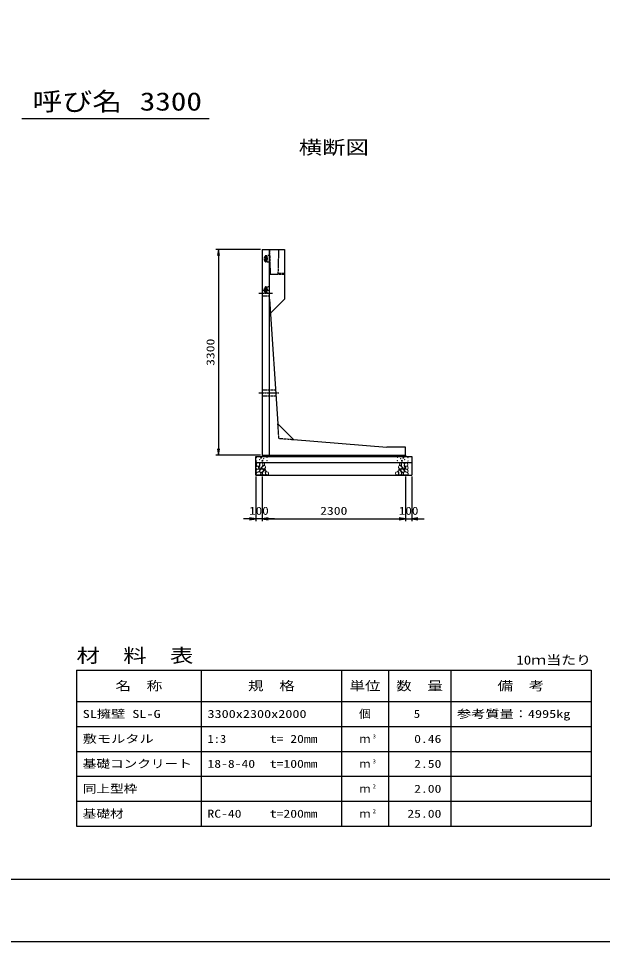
# Model space of a CAD drawing. Units: millimetres at full size. Extents: x 0 to 42050, y 0 to 29700.
# Drawn here: x 23695 to 33059, y 0 to 14803 of the extents above; entities that cross this region are included whole.
import ezdxf
from ezdxf.enums import TextEntityAlignment as Align

# ---------------------------------------------------------------- set-up
doc = ezdxf.new("R2010")
doc.units = ezdxf.units.MM
doc.linetypes.add('CHAIN', pattern=[18.5, 12, -1.5, 3.5, -1.5])
doc.linetypes.add('DASHED_SPACED', pattern=[12, 6, -6])
for name, color, linetype, lineweight in [('D-BMK', 2, 'DASHED_SPACED', 25), ('D-DCR-HCHn', 4, 'Continuous', 9), ('D-MTR-FRAM', 7, 'Continuous', 25), ('D-MTR-LINE', 7, 'Continuous', 25), ('D-STR-DIM', 7, 'Continuous', 25), ('D-STR-STRn', 1, 'Continuous', 25), ('D-TTL', 2, 'Continuous', 25), ('D-TTL-TXT', 7, 'Continuous', 25)]:
    doc.layers.add(name, color=color, linetype=linetype, lineweight=lineweight)
doc.layers.add('D-MTR', color=7, linetype='Continuous')
doc.layers.add('D-MTR-TXT', color=7, linetype='Continuous')
doc.styles.add('ＭＳ ゴシック', font='')
doc.styles.get('ＭＳ ゴシック').set_extended_font_data('MS Gothic')

# ---------------------------------------------------------------- blocks, each defined once
blk = doc.blocks.new('30KN')
at = {"color": 1, "linetype": 'DASHED_SPACED', "lineweight": 25}
for p, q in [((-85, 19.095), (-85, -19.095)), ((-58, 31.14), (-76.155, 29.028)), ((-68, 47.5), (-68, 45.66)), ((-65.5, 41.33), (-60.5, 38.443)), ((-54, 46), (-62.257, 46)), ((-40.306, 45.707), (-41.691, 35.314)), ((0, 53), (-37.704, 48.287)), ((0, -53), (0, 53)), ((-76.155, -29.028), (-58, -31.14)), ((-68, -47.5), (-68, -45.66)), ((-65.5, -41.33), (-60.5, -38.443)), ((-54, -46), (-62.257, -46)), ((-41.691, -35.314), (-40.306, -45.707)), ((-37.704, -48.287), (0, -53))]:
    blk.add_line(p, q, dxfattribs=at)
at = {"color": 1, "linetype": 'Continuous', "lineweight": 25}
for p, q in [((-58, 42), (-58, 21.448)), ((-46, 46), (-54, 46)), ((-42, 42), (-42, 21.448)), ((-58, -42), (-58, -21.448)), ((-46, -46), (-54, -46)), ((-42, -42), (-42, -21.448))]:
    blk.add_line(p, q, dxfattribs=at)
blk.add_circle((-50, 0), 13, dxfattribs=at)
at = {"color": 1, "linetype": 'DASHED_SPACED', "lineweight": 25}
for centre, radius, start, end in [((-75, 19.095), 10, 96.63251, 180), ((-66.5, 47.5), 1.5, 19.47123, 180), ((-63, 45.66), 5, 180, 240), ((-62.257, 49), 3, 199.47122, 270), ((-63, 34.113), 5, 0, 60), ((-37.332, 45.31), 3, 97.12502, 172.40536), ((-75, -19.095), 10, 180, 263.36749), ((-63, -45.66), 5, 120, 180), ((-66.5, -47.5), 1.5, 180, 340.57225), ((-62.257, -49), 3, 90, 160.55052), ((-63, -34.113), 5, 300, 0), ((-37.332, -45.31), 3, 187.59464, 262.87498)]:
    blk.add_arc(centre, radius, start, end, dxfattribs=at)
at = {"color": 1, "linetype": 'Continuous', "lineweight": 25}
for centre, radius, start, end in [((-50, 0), 18, 129.95842, 230.0969), ((-68, 21.448), 10, 310.0894, 0), ((-54, 42), 4, 90, 180), ((-46, 42), 4, 0, 90), ((-44.665, 35.71), 3, 332.67182, 352.40536), ((-32, 21.448), 10, 180, 229.9948), ((-50, 0), 18, 310.0052, 50.12245), ((-68, -21.448), 10, 0, 49.9948), ((-54, -42), 4, 180, 270), ((-46, -42), 4, 270, 0), ((-32, -21.448), 10, 130.0052, 180), ((-44.665, -35.71), 3, 7.59464, 27.32818)]:
    blk.add_arc(centre, radius, start, end, dxfattribs=at)
blk = doc.blocks.new('open_arrow')
at = {"color": 0, "linetype": 'Continuous', "lineweight": -2}
blk.add_lwpolyline([(7.5, 1.25), (0, 0), (7.5, -1.25)], dxfattribs=at)

msp = doc.modelspace()

# ---------------------------------------------------------------- linework, layer by layer
at = {"layer": 'D-BMK', "linetype": 'CHAIN'}
for p, q in [((27550, 10400), (27770, 10400)), ((27550, 8800), (27870.897, 8800))]:
    msp.add_line(p, q, dxfattribs=at)
at = {"layer": 'D-BMK'}
for q in [(27854.46, 8301.026), (28104.46, 8051.026)]:
    msp.add_line((27870, 8070), q, dxfattribs=at)
at = {"layer": 'D-DCR-HCHn'}
for points in [[(27507.281, 7613.808), (27500.346, 7593.005), (27509.592, 7579.136), (27532.707, 7576.824), (27548.488, 7583.599), (27541.952, 7599.939), (27546.575, 7609.185), (27537.33, 7618.431), (27523.461, 7623.053)], [(27551.155, 7537.009), (27568.277, 7562.692), (27566.137, 7569.112), (27542.594, 7575.533), (27521.192, 7573.393), (27506.21, 7560.551), (27504.07, 7545.57), (27506.21, 7530.588), (27523.332, 7526.308)], [(27551.198, 7671.594), (27530.395, 7676.217), (27511.904, 7666.971), (27509.592, 7646.168), (27514.215, 7629.988), (27537.33, 7623.053), (27553.51, 7623.053), (27560.444, 7634.611), (27560.444, 7660.037)], [(27569.69, 7673.906), (27562.756, 7653.102), (27565.067, 7629.988), (27548.887, 7604.562), (27569.69, 7593.005), (27592.805, 7604.562), (27606.673, 7623.053), (27611.296, 7653.102), (27606.673, 7669.283), (27592.805, 7676.217)], [(27574.313, 7593.005), (27562.756, 7583.759), (27567.379, 7576.824), (27583.559, 7576.824), (27590.493, 7579.136), (27595.116, 7588.382), (27588.182, 7595.316)], [(27611.082, 7537.009), (27621.783, 7562.692), (27613.222, 7573.393), (27587.539, 7573.393), (27576.838, 7569.112), (27566.137, 7554.131), (27566.137, 7541.289), (27576.838, 7524.167), (27589.679, 7522.027)], [(27608.985, 7618.431), (27597.427, 7590.693), (27606.673, 7579.136), (27634.411, 7579.136), (27645.968, 7583.759), (27657.525, 7599.939), (27657.525, 7613.808), (27645.968, 7632.299), (27632.099, 7634.611)], [(27647.466, 7485.643), (27653.886, 7504.905), (27651.746, 7526.308), (27666.728, 7549.85), (27647.466, 7560.551), (27626.063, 7549.85), (27613.222, 7532.728), (27608.941, 7504.905), (27613.222, 7489.924), (27626.063, 7483.503)], [(27613.608, 7669.283), (27613.608, 7641.545), (27625.165, 7634.611), (27636.722, 7641.545), (27639.034, 7657.725), (27636.722, 7671.594), (27620.542, 7676.217)], [(27643.185, 7560.551), (27653.886, 7569.112), (27649.606, 7575.533), (27634.624, 7575.533), (27628.204, 7573.393), (27623.923, 7564.832), (27630.344, 7558.411)], [(29797.534, 7485.643), (29791.114, 7504.905), (29793.254, 7526.308), (29778.272, 7549.85), (29797.534, 7560.551), (29818.937, 7549.85), (29831.778, 7532.728), (29836.059, 7504.905), (29831.778, 7489.924), (29818.937, 7483.503)], [(29836.015, 7618.431), (29847.573, 7590.693), (29838.327, 7579.136), (29810.589, 7579.136), (29799.032, 7583.759), (29787.475, 7599.939), (29787.475, 7613.808), (29799.032, 7632.299), (29812.901, 7634.611)], [(29801.815, 7560.551), (29791.114, 7569.112), (29795.394, 7575.533), (29810.376, 7575.533), (29816.796, 7573.393), (29821.077, 7564.832), (29814.656, 7558.411)], [(29831.392, 7669.283), (29831.392, 7641.545), (29819.835, 7634.611), (29808.278, 7641.545), (29805.966, 7657.725), (29808.278, 7671.594), (29824.458, 7676.217)], [(29833.918, 7537.009), (29823.217, 7562.692), (29831.778, 7573.393), (29857.461, 7573.393), (29868.162, 7569.112), (29878.863, 7554.131), (29878.863, 7541.289), (29868.162, 7524.167), (29855.321, 7522.027)], [(29875.31, 7673.906), (29882.244, 7653.102), (29879.933, 7629.988), (29896.113, 7604.562), (29875.31, 7593.005), (29852.195, 7604.562), (29838.327, 7623.053), (29833.704, 7653.102), (29838.327, 7669.283), (29852.195, 7676.217)], [(29870.687, 7593.005), (29882.244, 7583.759), (29877.621, 7576.824), (29861.441, 7576.824), (29854.507, 7579.136), (29849.884, 7588.382), (29856.818, 7595.316)], [(29893.845, 7537.009), (29876.723, 7562.692), (29878.863, 7569.112), (29902.406, 7575.533), (29923.808, 7573.393), (29938.79, 7560.551), (29940.93, 7545.57), (29938.79, 7530.588), (29921.668, 7526.308)], [(29893.802, 7671.594), (29914.605, 7676.217), (29933.096, 7666.971), (29935.408, 7646.168), (29930.785, 7629.988), (29907.67, 7623.053), (29891.49, 7623.053), (29884.556, 7634.611), (29884.556, 7660.037)], [(29937.719, 7613.808), (29944.654, 7593.005), (29935.408, 7579.136), (29912.293, 7576.824), (29896.512, 7583.599), (29903.048, 7599.939), (29898.425, 7609.185), (29907.67, 7618.431), (29921.539, 7623.053)], [(27559.716, 7483.503), (27574.698, 7489.924), (27578.978, 7511.326), (27570.417, 7526.308), (27555.435, 7530.588), (27536.173, 7528.448), (27514.771, 7519.887), (27504.07, 7507.045), (27504.07, 7492.064), (27510.49, 7483.503), (27536.173, 7485.643)], [(27606.801, 7489.924), (27606.801, 7515.606), (27596.1, 7522.027), (27585.399, 7515.606), (27583.259, 7500.625), (27585.399, 7487.783), (27600.381, 7483.503)], [(27664.588, 7487.783), (27683.85, 7483.503), (27700.972, 7492.064), (27703.112, 7511.326), (27698.831, 7526.308), (27677.429, 7532.728), (27662.447, 7532.728), (27656.027, 7522.027), (27656.027, 7498.484)], [(29780.412, 7487.783), (29761.15, 7483.503), (29744.028, 7492.064), (29741.888, 7511.326), (29746.169, 7526.308), (29767.571, 7532.728), (29782.553, 7532.728), (29788.973, 7522.027), (29788.973, 7498.484)], [(29838.199, 7489.924), (29838.199, 7515.606), (29848.9, 7522.027), (29859.601, 7515.606), (29861.741, 7500.625), (29859.601, 7487.783), (29844.619, 7483.503)], [(29885.284, 7483.503), (29870.302, 7489.924), (29866.022, 7511.326), (29874.583, 7526.308), (29889.565, 7530.588), (29908.827, 7528.448), (29930.229, 7519.887), (29940.93, 7507.045), (29940.93, 7492.064), (29934.51, 7483.503), (29908.827, 7485.643)]]:
    msp.add_lwpolyline(points, close=True, dxfattribs=at)
for centre, radius in [((27510.727, 7757.43), 3), ((27511.869, 7703.919), 3), ((27562.292, 7725.761), 3), ((27583.336, 7757.43), 7.5), ((27606.664, 7709.97), 7.5), ((27627.708, 7741.639), 3), ((27678.131, 7763.481), 3), ((27679.273, 7709.97), 3), ((29770.727, 7709.97), 3), ((29771.869, 7763.481), 3), ((29822.292, 7741.639), 3), ((29843.336, 7709.97), 7.5), ((29866.664, 7757.43), 7.5), ((29887.708, 7725.761), 3), ((29938.131, 7703.919), 3), ((29939.273, 7757.43), 3)]:
    msp.add_circle(centre, radius, dxfattribs=at)
at = {"layer": 'D-MTR-FRAM'}
for p, q in [((24625, 4350), (32875, 4350)), ((24625, 4350), (24625, 1850)), ((32875, 4350), (32875, 1850)), ((24625, 1850), (32875, 1850))]:
    msp.add_line(p, q, dxfattribs=at)
at = {"layer": 'D-MTR-LINE'}
for p, q in [((26625, 4350), (26625, 1850)), ((28875, 4350), (28875, 1850)), ((29625, 4350), (29625, 1850)), ((30625, 4350), (30625, 1850)), ((24625, 3850), (32875, 3850)), ((24625, 3450), (32875, 3450)), ((24625, 3050), (32875, 3050)), ((24625, 2650), (32875, 2650)), ((24625, 2250), (32875, 2250))]:
    msp.add_line(p, q, dxfattribs=at)
at = {"layer": 'D-STR-DIM'}
for p, q in [((27575, 11100), (26860, 11100)), ((26900, 11100), (26900, 7800)), ((27575, 7800), (26860, 7800)), ((27500, 7455), (27500, 6740)), ((27600, 7455), (27600, 6740)), ((27600, 7455), (27600, 6740)), ((29900, 7455), (29900, 6740)), ((29900, 7455), (29900, 6740)), ((30000, 7455), (30000, 6740)), ((27800, 6780), (27300, 6780)), ((27600, 6780), (29900, 6780)), ((29700, 6780), (30200, 6780))]:
    msp.add_line(p, q, dxfattribs=at)
at = {"layer": 'D-STR-STRn'}
for p, q in [((27600, 11100), (27600, 7800)), ((27600, 11100), (27960, 11100)), ((27720, 7800), (27720, 11100)), ((27960, 11100), (27960, 10300)), ((27720, 10300), (27854.46, 8301.026)), ((27960, 10300), (27735.126, 10075.126)), ((28104.46, 8051.026), (27854.46, 8301.026)), ((28104.46, 8051.026), (29600, 7930)), ((29900, 7930), (29600, 7930)), ((29900, 7800), (29900, 7930)), ((27500, 7480), (27500, 7780)), ((27500, 7780), (30000, 7780)), ((27600, 7800), (29816, 7800)), ((27600, 7800), (27600, 7780)), ((27600, 7800), (29900, 7800)), ((27600, 7800), (29900, 7800)), ((29900, 7800), (29900, 7780)), ((30000, 7780), (30000, 7480)), ((27500, 7680), (30000, 7680)), ((27500, 7480), (30000, 7480))]:
    msp.add_line(p, q, dxfattribs=at)
at = {"layer": 'D-STR-STRn', "linetype": 'DASHED_SPACED'}
for p, q in [((27720, 11100), (27730, 10700)), ((27860, 10700), (27870, 11100)), ((27730, 10700), (27860, 10700)), ((27860, 10700), (27960, 10700)), ((27860.5, 10720), (27960, 10720)), ((27600, 10446.875), (27720, 10446.875)), ((27600, 10353.125), (27720, 10353.125)), ((27600, 8846.875), (27817.744, 8846.875)), ((27600, 8753.125), (27824.05, 8753.125))]:
    msp.add_line(p, q, dxfattribs=at)
at = {"layer": 'D-TTL'}
for points in [[(0, 0), (42050, 0), (42050, 29700), (0, 29700)], [(1000, 1000), (41050, 1000), (41050, 28700), (1000, 28700)]]:
    msp.add_lwpolyline(points, close=True, dxfattribs=at)
at = {"layer": 'D-TTL-TXT'}
msp.add_line((23750, 13200), (26750, 13200), dxfattribs=at)

# ---------------------------------------------------------------- block references
at = {"layer": 'D-STR-DIM', "xscale": 13.3, "yscale": 13.3}
for p, rotation in [((26900, 11100), 270), ((26900, 7800), 90), ((27500, 6780), 180), ((29900, 6780), 180), ((29900, 6780), 180)]:
    msp.add_blockref('open_arrow', p, dxfattribs=dict(at, rotation=rotation))
for p in [(27600, 6780), (27600, 6780), (30000, 6780)]:
    msp.add_blockref('open_arrow', p, dxfattribs=at)
at = {"layer": 'D-STR-STRn'}
for p in [(27720, 10950), (27720, 10450)]:
    msp.add_blockref('30KN', p, dxfattribs=at)

# ---------------------------------------------------------------- texts
at = {"layer": 'D-MTR', "style": 'ＭＳ ゴシック', "width": 1.25}
msp.add_text('材\u3000料\u3000表', height=219.9, dxfattribs=at).set_placement((24625, 4410), align=Align.BOTTOM_LEFT)
at = {"layer": 'D-MTR', "style": 'ＭＳ ゴシック', "width": 1.2}
msp.add_text('10ｍ当たり', height=146.6, dxfattribs=at).set_placement((32875, 4398.333), align=Align.BOTTOM_RIGHT)
at = {"layer": 'D-MTR-TXT', "style": 'ＭＳ ゴシック'}
for s, height, width, p in [('名\u3000称', 146.6, 1.25, (25625, 4100)), ('規\u3000格', 146.6, 1.25, (27750, 4100)), ('単位', 146.6, 1.25, (29250, 4100)), ('数\u3000量', 146.6, 1.25, (30125, 4100)), ('備\u3000考', 146.6, 1.25, (31750, 4100)), ('個', 128.3, 1.1, (29250, 3650))]:
    msp.add_text(s, height=height, dxfattribs=dict(at, width=width)).set_placement(p, align=Align.MIDDLE_CENTER)
for s, width, p in [('SL擁壁 SL-G', 1.3, (24725, 3650)), ('3300x2300x2000', 1.3, (26725, 3650)), ('参考質量：4995kg', 1.3, (30725, 3650)), ('敷モルタル', 1.3, (24725, 3250)), ('1:3', 1.15, (26725, 3250)), ('t= 20mm', 1.25, (27725, 3250)), ('基礎コンクリート', 1.25, (24725, 2850)), ('18-8-40', 1.25, (26725, 2850)), ('t=100mm', 1.25, (27725, 2850)), ('同上型枠', 1.25, (24725, 2450)), ('基礎材', 1.25, (24725, 2050)), ('RC-40', 1.25, (26725, 2050)), ('t=200mm', 1.25, (27725, 2050))]:
    msp.add_text(s, height=128.3, dxfattribs=dict(at, width=width)).set_placement(p, align=Align.MIDDLE_LEFT)
for s, width, p in [('5', 1.15, (30133.883, 3650)), ('0.46', 1.25, (30475, 3250)), ('2.50', 1.25, (30475, 2850)), ('2.00', 1.25, (30475, 2450)), ('25.00', 1.25, (30475, 2050))]:
    msp.add_text(s, height=128.3, dxfattribs=dict(at, width=width)).set_placement(p, align=Align.MIDDLE_RIGHT)
for p in [(29250, 3250), (29250, 2850), (29250, 2450), (29250, 2050)]:
    msp.add_text('ｍ', height=128.3, dxfattribs=at).set_placement(p, align=Align.MIDDLE_CENTER)
at = {"layer": 'D-MTR-TXT', "style": 'ＭＳ ゴシック', "width": 1.15}
for s, p in [('3', (29375, 3238.333)), ('3', (29375, 2838.333)), ('2', (29375, 2438.333)), ('2', (29375, 2038.333))]:
    msp.add_text(s, height=64.15, dxfattribs=at).set_placement(p, align=Align.BOTTOM_LEFT)
at = {"layer": 'D-STR-DIM', "style": 'ＭＳ ゴシック', "width": 1.25}
msp.add_text('3300', height=128.3, rotation=90, dxfattribs=at).set_placement((26772.5, 9450), align=Align.MIDDLE_CENTER)
at = {"layer": 'D-STR-DIM', "style": 'ＭＳ ゴシック'}
for s, width, p in [('100', 1.2, (27550, 6907.5)), ('2300', 1.25, (28750, 6907.5)), ('100', 1.2, (29950, 6907.5))]:
    msp.add_text(s, height=128.3, dxfattribs=dict(at, width=width)).set_placement(p, align=Align.MIDDLE_CENTER)
at = {"layer": 'D-TTL-TXT', "style": 'ＭＳ ゴシック'}
for s, height, width, p in [('呼び名', 293.3, 1.2, (24637.5, 13237.5)), ('3300', 293.3, 1.25, (26137.5, 13237.5)), ('横断図', 219.9, 1.25, (28750, 12560))]:
    msp.add_text(s, height=height, dxfattribs=dict(at, width=width)).set_placement(p, align=Align.BOTTOM_CENTER)

doc.saveas('drawing.dxf')
